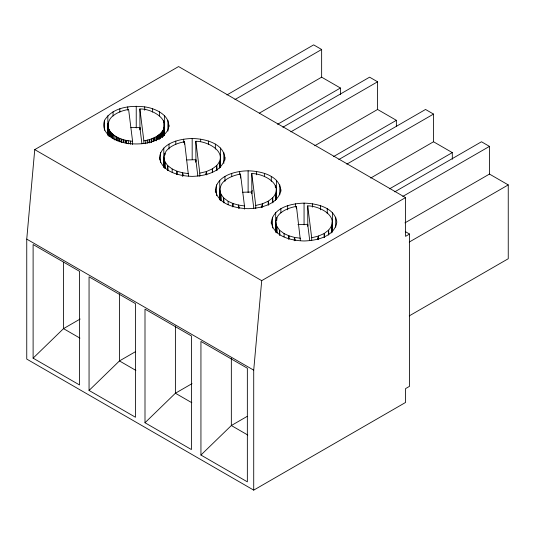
<?xml version="1.0" encoding="UTF-8"?>
<svg xmlns="http://www.w3.org/2000/svg" width="535" height="535" viewBox="0 0 535 535"><rect width="100%" height="100%" fill="white"/><g stroke="black" fill="none" stroke-linecap="round" stroke-linejoin="round"><path stroke-width="0.8" d="M108.003 134.185C107.401 127.691 107.207 119.646 113.373 115.573C117.76 112.163 123.184 110.364 128.607 109.448L132.593 141.334L132.593 144.544M108.17 135.388L108.003 125.832L108.023 134.967M108.491 135.756L108.17 127.042L108.204 135.342M108.966 136.104L108.966 129.423L108.491 128.246L108.531 135.709M109.588 136.425L109.588 130.58L108.966 129.423L109.013 136.064M110.364 136.719L110.364 131.71L109.588 130.58L109.642 136.392M111.273 137.816L111.28 132.807L110.364 131.71L110.417 136.686M113.514 139.033L113.514 134.853L111.28 132.807L111.34 137.776M114.824 139.983L114.824 135.803L113.514 134.853M160.266 138.699L160.273 133.737C173.781 120.569 151.786 108.418 139.882 108.98L139.949 129.911M162.205 137.375L162.205 131.583L162.259 137.415M162.961 136.244L162.961 130.453L163.008 136.278M163.924 167.542C164.051 161.383 162.667 154.18 167.609 149.399C172.277 145.065 178.389 142.912 184.548 141.748L188.534 176.042M164.024 135.556L164.024 128.106L164.051 135.596M164.325 135.181L164.332 126.902L164.345 135.228M164.472 134.847L164.479 125.692M164.907 168.405L164.907 161.724L163.924 157.524L164.038 167.549M167.729 170.645L167.729 165.629L164.907 161.724L165.134 168.385M216.742 170.478L216.749 165.509C228.806 151.947 207.5 141.153 195.823 141.28L195.924 161.389M219.51 168.204L219.51 161.583L219.584 167.375M219.865 199.843C219.992 193.677 218.608 186.474 223.55 181.699C228.218 177.359 234.33 175.212 240.489 174.049L244.475 205.928L244.475 209.138M220.848 200.699L220.848 194.018L219.865 189.825L219.979 199.843M223.67 202.103L223.67 197.93L220.848 194.018L221.075 200.678M272.683 202.772L272.689 197.81C284.747 184.247 263.441 173.447 251.764 173.574L251.865 193.69M275.451 200.505L275.451 193.884L275.525 199.669M275.806 232.136C275.94 225.977 274.549 218.775 279.491 213.993C284.159 209.66 290.271 207.506 296.437 206.343L300.416 240.636M276.789 232.163L276.789 226.318L275.806 222.119L275.92 232.143M279.611 235.239L279.611 230.231L276.789 226.318L277.016 232.979M328.624 235.072L328.63 230.103C340.695 216.541 319.382 205.748 307.705 205.875L307.806 225.991M331.392 232.805L331.399 226.185L331.479 232.799M108.123 134.198L108.144 123.411L108.144 134.258M117.954 140.939L117.961 137.595L114.824 135.803M151.492 142.196L151.505 138.886L156.387 136.592L160.273 133.737L160.319 137.903M153.224 141.501L153.231 138.19L153.291 141.501M154.849 140.738L154.862 137.428L154.916 140.738M156.38 140.732L156.387 136.592L156.454 140.772M159.096 139.709L159.102 134.74L159.156 138.913M164.446 135.295L164.466 124.481L164.466 135.235M212.321 172.203L212.328 168.893L216.749 165.509L216.929 170.491M268.262 205.326L268.269 201.187L272.689 197.81L272.87 202.785M324.203 237.627L324.217 233.487L328.63 230.103L328.784 234.256M119.773 141.755L119.786 138.418L117.961 137.595L118.021 140.932M149.686 142.812L149.693 139.501L151.505 138.886L151.565 142.196M164.258 134.92L164.298 123.271L164.305 134.853M206.543 174.811L206.55 171.501L212.328 168.893L212.515 172.196M262.484 207.105L262.491 203.795L268.269 201.187L268.456 204.497M318.425 239.406L318.439 236.095L324.217 233.487L324.451 237.62M121.706 141.655L121.726 139.154L119.786 138.418L119.847 141.748M123.739 142.29L123.759 139.795L121.726 139.154L121.779 142.477M125.845 142.832L125.879 140.337L123.759 139.795L123.799 142.283M220.306 167.415L220.433 157.384L220.433 167.315M276.321 193.864L276.374 189.684L276.374 199.608M332.188 232.009L332.315 221.978L332.315 231.909M182.348 176.115L182.542 172.792L177.011 171.22L172.196 168.993L167.729 165.629L167.997 170.598M238.342 207.58L238.483 205.086L232.952 203.514L228.144 201.287L223.67 197.93L223.938 202.892M294.237 240.71L294.424 237.386L288.893 235.815L284.085 233.588L279.611 230.231L279.879 235.193M195.676 162.232L195.823 159.738L186.775 159.938M307.605 225.997L307.705 224.332L297.921 224.62M176.804 174.537L177.011 171.22L177.052 174.537M232.745 206.831L232.952 203.514L232.992 206.838M288.686 239.132L288.893 235.815L288.933 239.138M26.75 239.125L34.742 149.613L178.59 66.561L405.557 197.596L405.557 236.356L409.549 234.049L409.549 386.31L405.557 388.617L405.557 402.46L253.717 490.127L26.75 359.085L26.75 239.125L253.717 370.16L253.717 490.127M253.717 370.16L261.709 280.648L405.557 197.596M145.52 143.768L145.868 140.491L149.693 139.501L149.76 142.818M147.152 143.253L147.814 140.036M104.579 120.261C99.697 133.977 116.65 142.049 127.751 143.433C141.862 145.099 159.691 143.213 167.896 130.052C172.772 116.336 155.825 108.271 144.718 106.88C130.614 105.214 112.785 107.1 104.579 120.261L104.579 130.286M159.403 159.129C159.845 143.347 179.325 138.712 192.179 138.532C205.253 138.612 225.315 143.708 224.954 159.958M215.344 192.259C214.983 176.002 235.046 170.912 248.12 170.832C260.973 171.013 280.454 175.647 280.895 191.423M224.954 157.457C222.7 172.17 204.724 176.048 192.179 176.376C179.633 176.048 161.657 172.17 159.403 157.457M271.285 222.052C273.539 207.339 291.515 203.46 304.061 203.126C316.613 203.46 334.582 207.339 336.836 222.052C334.582 236.764 316.613 240.643 304.061 240.971C291.515 240.643 273.539 236.764 271.285 222.052L271.285 223.724M280.895 189.751C278.641 204.464 260.665 208.342 248.12 208.677C235.574 208.342 217.598 204.464 215.344 189.751M148.763 142.671L149.693 139.501M205.514 174.597L206.55 171.501L199.809 173.159L199.809 176.369M261.194 207.667L262.491 203.795L255.75 205.46L255.75 208.67M317.395 239.192L318.439 236.095L311.691 237.761L311.691 240.168M253.811 208.382L251.764 192.032L252.286 190.5M33.11 358.156L33.11 244.528L79.528 271.325L79.528 384.953L33.11 358.156L63.511 328.637L80.15 319.027M89.057 390.45L89.057 276.829L135.469 303.626L135.469 417.246L89.057 390.45L119.452 360.931L135.368 351.742M144.998 422.75L144.998 309.13L191.41 335.926L191.41 449.547L144.998 422.75L175.393 393.232L192.038 383.622M200.939 455.044L200.939 341.424L247.351 368.22L247.351 481.841L200.939 455.044L231.341 425.532L247.25 416.337M226.947 94.936L313.65 44.873L321.642 49.487L321.642 77.174L259.508 113.045M234.939 99.55L321.642 49.487M277.565 124.307L340.427 88.014L340.427 94.655M282.888 127.23L369.591 77.174L377.583 81.788L377.583 109.468L314.727 145.761M290.879 131.844L377.583 81.788M333.506 156.608L396.368 120.315L396.368 126.12M338.829 159.53L425.539 109.468L433.531 114.082L433.531 141.768L370.668 178.061M346.82 164.145L433.531 114.082M389.447 188.902L452.309 152.609L452.309 159.249M394.776 191.824L481.48 141.768L489.471 146.383L489.471 174.069L404.935 222.874M402.768 196.439L489.471 146.383M409.262 242.061L508.25 184.909L508.25 258.733L409.262 315.884M143.862 143.273L143.862 140.865L145.868 140.491M130.834 127.638L139.882 127.437L141.922 143.788M242.716 192.232L251.764 192.032M125.912 142.818L125.879 140.337L132.593 141.334M182.636 176.115L182.542 172.792L188.534 173.634M238.583 208.409L238.483 205.086L244.475 205.928M294.524 240.71L294.424 237.386L300.416 238.229M321.642 77.174L340.427 88.014M377.583 109.468L396.368 120.315M433.531 141.768L452.309 152.609M489.471 174.069L508.25 184.909M405.289 231.588L409.549 234.049M34.742 149.613L261.709 280.648M79.936 338.12L63.511 328.637L63.511 262.197M135.877 370.414L119.452 360.931L119.452 293.661M191.824 402.715L175.393 393.232L175.393 325.962M247.765 435.015L231.341 425.532L231.341 358.256M125.879 140.337L126.949 143.447M294.424 237.386L295.387 240.476M238.483 205.086L239.439 208.175M182.542 172.792L183.498 175.875M128.066 140.772L128.821 143.942M307.705 205.875L311.691 237.761M307.705 224.332L309.752 240.683M251.764 173.574L255.75 205.46M195.823 141.28L199.809 173.159M195.823 159.738L197.863 176.089M139.882 108.98L143.862 140.865M130.306 141.106L130.707 144.356M318.439 236.095L318.679 239.399M262.491 203.795L262.738 207.105M206.55 171.501L206.791 174.805M139.882 127.437L139.983 129.095M116.322 140.036L116.255 136.692L116.255 140.036M163.984 122.074L163.984 135.308M335.719 217.15L335.719 227.181M332.449 212.589L332.449 231.802M327.239 208.67L327.239 213.686M320.452 205.661L320.452 209.84M312.547 203.775L312.547 207.112M304.061 203.126L304.061 224.847M296.437 206.343L296.437 208.75M295.581 203.775L295.581 207.112M287.676 205.661L287.676 209.84M284.085 233.588L284.085 236.925M280.888 208.67L280.888 212.85M279.778 184.856L279.778 194.88M276.508 180.288L276.508 198.672M275.679 212.589L275.679 231.802M272.402 217.15L272.402 228.01M271.298 176.369L271.298 181.385M264.511 173.367L264.511 176.704M256.606 171.474L256.606 174.818M248.12 170.832L248.12 192.553M240.489 174.049L240.489 178.061M239.64 171.474L239.64 174.818M231.735 173.367L231.735 176.704M228.144 201.287L228.144 204.631M224.947 176.369L224.947 181.385M223.837 152.555L223.837 163.416M220.56 147.994L220.56 167.208M219.738 180.288L219.738 199.508M216.461 184.856L216.461 195.716M215.351 144.075L215.351 149.084M208.563 141.066L208.563 144.41M200.658 139.18L200.658 141.681M192.179 138.532L192.179 159.417M184.548 141.748L184.548 144.156M183.692 139.18L183.692 142.517M175.788 141.066L175.788 144.41M172.196 168.993L172.196 172.33M169.013 125.157L169.013 126.828M169 144.075L169 149.084M167.896 120.261L167.896 131.122M164.619 115.694L164.619 134.907M163.797 147.994L163.797 166.372M160.52 152.555L160.52 162.58M159.41 111.775L159.41 115.955M152.622 108.772L152.622 112.109M144.718 106.88L144.718 110.223M136.238 106.238L136.238 127.952M127.751 106.88L127.751 110.223M119.847 108.772L119.847 112.109M113.059 111.775L113.059 115.955M107.996 124.622L107.996 134.639M107.849 115.694L107.849 134.907M112.33 133.85L112.33 138.03L112.33 133.85M161.309 132.68L161.302 136.82L161.309 132.68M163.57 129.289L163.57 135.91L163.57 129.289M157.805 135.696L157.798 139.006L157.805 135.696M163.509 120.89L163.496 122.555L163.509 120.89M164.847 153.324L164.827 154.996L164.847 153.324M276.729 217.919L276.702 220.427L276.729 217.919M275.391 185.484L275.331 187.143L275.391 185.484"/></g></svg>
